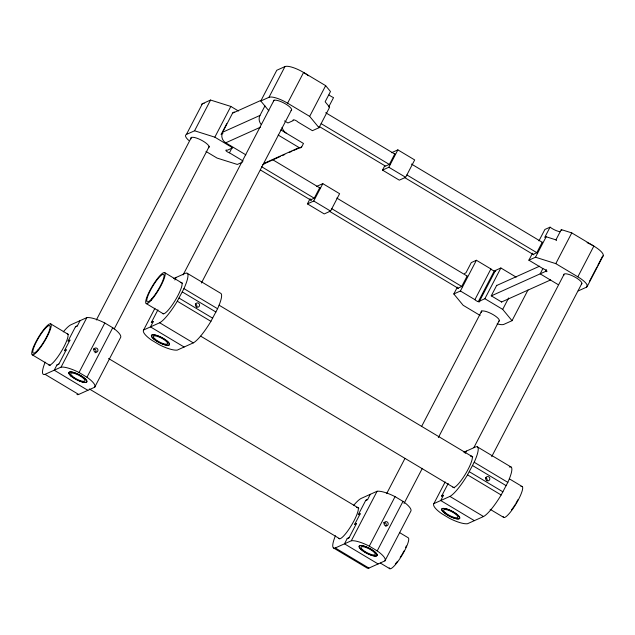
<?xml version="1.0" encoding="UTF-8"?>
<svg xmlns="http://www.w3.org/2000/svg" width="635" height="635" viewBox="0 0 635 635"><rect width="100%" height="100%" fill="white"/><g stroke="black" fill="none" stroke-linecap="round" stroke-linejoin="round"><path stroke-width="0.95" d="M187.206 273.28L220.837 293.394A29.035 5.898 -59.1 0 1 217.575 308.729L210.915 321.334A29.035 5.898 -59.1 0 1 193.294 342.884L177.26 350.099A20.272 5.556 27.5 0 1 159.29 344.71L151.368 339.971A20.272 5.556 27.5 0 1 143.637 329.978L159.663 322.77A29.035 5.898 -59.1 0 0 177.284 301.212L183.944 288.615A29.035 5.898 -59.1 0 0 185.436 273.264L173.625 278.574M509.31 467.019A29.035 5.898 -59.1 0 1 507.825 482.37L501.158 494.975A29.035 5.898 -59.1 0 1 483.537 516.525L467.511 523.732A20.272 5.556 27.5 0 1 449.54 518.35L441.611 513.612A20.272 5.556 27.5 0 1 433.88 503.618L449.913 496.411A29.035 5.898 -59.1 0 0 467.535 474.853L474.194 462.256A29.035 5.898 -59.1 0 0 475.678 446.905L463.875 452.215M284.543 120.936L287.941 122.968L293.299 120.563A2.834 0.778 27.5 0 1 294.545 119.999A2.834 0.778 27.5 0 1 297.91 122.015L312.404 130.683L319.008 127.714L329.636 107.236L325.144 101.775L330.486 91.519L325.66 85.661L303.594 72.461L287.599 103.188A16.185 4.437 27.5 0 0 268.962 97.314L260.794 100.989L268.867 110.792M80.089 320.651L77.287 326.025L75.422 326.866M45.172 362.14A29.035 5.898 -59.1 0 0 45.045 374.325L61.071 367.117L86.844 317.611A20.272 5.556 27.5 0 1 104.807 323.001L112.736 327.739A20.272 5.556 27.5 0 1 120.467 337.733L94.702 387.231L78.669 394.446A29.035 5.898 -59.1 0 1 76.954 394.47M188.841 140.486A16.185 4.437 27.5 0 1 186.404 134.453L202.398 103.727L210.566 100.052L230.83 106.434L238.474 111.006M186.404 134.453L194.572 130.778L210.566 100.052M96.345 319.992L191.468 137.263M61.071 367.117A20.272 5.556 27.5 0 1 79.042 372.499L104.807 323.001M94.702 387.231A20.272 5.556 27.5 0 0 86.971 377.246L112.736 327.739M114.197 328.986L209.32 146.256M194.572 130.778L214.836 137.168L230.83 106.434M221.226 134.271L226.719 123.722M245.848 154.853L225.719 142.811A7.803 7.334 65.8 0 1 222.631 132.231L232.569 113.149L261.025 100.346M243.126 161.004L229.433 152.813L232.172 147.55M260.794 100.989L276.789 70.263L284.956 66.588A16.185 4.437 27.5 0 1 308.419 75.748M143.637 329.978L154.94 308.269M157.94 309.816L151.281 322.62L153.146 321.778M268.962 97.314L284.956 66.588M261.215 124.476A7.803 7.334 65.8 0 1 259.977 115.435L264.946 105.894M174.823 279.995L176.157 277.439M183.078 274.923L274.082 100.1M201.382 283.035L291.481 109.966M319.008 127.714L309.666 116.388L325.66 85.661M293.703 150.487L301.704 146.883L303.482 143.47L280.781 129.889M328.636 107.029L333.534 97.631A8.001 2.191 27.5 0 1 329.017 94.964M316.46 186.492L322.802 183.642L339.614 193.699L330.565 211.082L324.231 213.931L307.419 203.875L310.126 198.66M319.778 187.619L314.285 198.168L310.436 199.898M307.419 203.875L313.753 201.017L322.802 183.642M391.541 152.725L397.875 149.868L414.687 159.933L405.646 177.308L399.304 180.157L382.492 170.101L384.754 165.759M394.851 153.845L389.366 164.394L385.516 166.124M382.492 170.101L388.834 167.251L397.875 149.868M480.123 315.452L463.153 305.292L453.811 293.965L457.367 287.147M467.193 275.947L461.701 286.496L457.851 288.226M453.811 293.965L460.415 290.997L476.409 260.271L490.903 268.946A2.834 0.778 27.5 0 0 493.308 270.581A2.834 0.778 27.5 0 0 495.586 271.089M370.34 494.292L367.538 499.666L365.673 500.507M516.16 277.13L500.872 267.986L484.878 298.712L479.52 301.125A2.834 0.778 27.5 0 1 478.274 301.681A2.834 0.778 27.5 0 1 474.909 299.672L490.903 268.946M335.415 535.781A29.035 5.898 -59.1 0 0 335.288 547.965L351.322 540.758L377.095 491.252A20.272 5.556 27.5 0 1 395.057 496.641L402.987 501.38A20.272 5.556 27.5 0 1 410.718 511.373L384.945 560.872L368.919 568.087A29.035 5.898 -59.1 0 1 367.205 568.103L333.573 547.989M478.274 301.681L494.268 270.954M479.52 301.125L495.514 270.399L500.872 267.986M386.651 493.609L404.94 458.47M421.862 425.966L481.774 310.88M496.753 285.266L491.26 295.815L501.65 302.038M351.322 540.758A20.272 5.556 27.5 0 1 369.292 546.14L395.057 496.641M497.157 323.842A16.185 4.437 27.5 0 0 503.857 324.366L512.024 320.691L502.706 309.38L508.651 297.966M384.945 560.872A20.272 5.556 27.5 0 0 377.214 550.886L402.987 501.38M491.26 295.894L545.505 271.439A2.834 0.778 27.5 0 0 546.751 270.883A2.834 0.778 27.5 0 0 543.385 268.867L528.884 260.199L532.543 253.174M538.94 240.879L544.886 229.465L550.061 227.163A8.001 2.191 27.5 0 0 560.245 231.704M404.043 503.476L422.339 468.336M438.34 437.586L499.166 320.746M542.266 242.173L536.781 252.722L532.932 254.452M550.061 227.163L544.719 237.419L546.171 236.776L555.942 239.855A8.001 2.191 27.5 0 1 556.45 240.617M528.884 260.199L535.488 257.223L546.171 236.776M512.024 320.691L528.018 289.965M555.942 239.855L561.284 229.592L571.778 232.902L593.844 246.102L577.85 276.828A16.185 4.437 27.5 0 1 586.415 287.226L578.247 290.901M542.885 268.581L540.147 273.852L557.975 284.52M545.505 271.439L546.417 269.684M535.488 257.223L555.784 263.628L571.778 232.902M433.88 503.618L445.183 481.909M448.191 483.457L441.531 496.26L443.397 495.419M465.209 453.382L466.407 451.08M473.837 447.659L563.928 274.59M491.688 456.652L581.787 283.583M586.415 287.226L587.327 285.472M589.613 281.083L596.924 267.041M597.837 265.279L602.409 256.5A16.185 4.437 27.5 0 0 587.113 242.649M587.256 286.369L603.25 255.643M476.409 260.271L471.273 262.604L465.931 272.859L464.495 273.518M222.631 132.231L259.977 115.435M221.115 134.279L222.909 133.469M225.719 142.811L260.406 127.214M242.276 162.227L237.323 164.457L217.035 158.059L206.002 151.455M263.565 163.592L299.133 147.59A2 1.881 65.8 0 0 301.704 146.883M265.247 163.29L280.36 156.488M282.138 155.686L284.805 154.488M289.258 152.487L291.925 151.289M86.844 317.611L70.81 324.826A29.035 5.898 -59.1 0 0 63.294 331.859M77.422 325.771L75.557 326.612L68.001 341.122L69.866 340.281M68.135 340.868L70.001 340.027L64.405 350.782L66.175 349.98M64.54 350.528L66.31 349.726L58.761 364.236L56.888 365.077M58.888 363.982L57.023 364.823L54.229 370.197L87.852 390.311M151.416 322.358L153.281 321.524L150.479 326.898L184.11 347.02M496.673 285.504L539.583 266.2M501.499 302.022L550.664 279.908M377.095 491.252L361.061 498.467A29.035 5.898 -59.1 0 0 353.544 505.5M367.673 499.412L365.8 500.253L358.251 514.763L360.116 513.921M358.386 514.509L360.251 513.667L354.655 524.423L356.425 523.621M354.782 524.161L356.56 523.367L349.004 537.877L347.139 538.718M349.139 537.623L347.274 538.456L344.472 543.838L378.103 563.951M441.658 495.998L443.532 495.165L440.73 500.539L474.353 520.652M325.707 112.744L395.327 154.4M411.456 164.052L542.219 242.268M287.599 103.188L309.666 116.388M555.784 263.628L577.85 276.828M321.143 123.65L389.914 164.79M406.9 174.95L537.654 253.174M388.834 167.251L405.646 177.308M319.048 126.373L385.278 165.989M404.805 177.673L533.86 254.881M278.17 135.041L299.133 147.59M272.986 159.893L320.611 188.389M336.772 198.056L466.892 275.9M214.836 137.168L232.672 147.836L227.314 150.241A2.834 0.778 27.5 0 0 226.068 150.805A2.834 0.778 27.5 0 0 229.433 152.813M484.878 298.712L502.706 309.38M261.62 166.727L314.349 198.271M331.359 208.447L462.328 286.798M313.753 201.017L330.565 211.082M260.382 169.958L311.412 200.485M329.271 211.169L458.533 288.504M460.415 290.997L474.909 299.672M477.456 446.921L511.08 467.035M164.6 272.606L182.475 283.297M219.083 305.197L472.734 456.946M509.341 478.838L522.105 486.481M183.944 288.615L217.575 308.729M474.194 462.256L507.825 482.37M182.316 291.917L215.948 312.039M472.567 465.558L506.19 485.672M179.054 298.085L212.685 318.198M469.305 471.718L502.928 491.839M177.284 301.212L210.915 321.334M467.535 474.853L501.158 494.975M146.256 303.586L163.274 313.769M200.731 336.177L454.382 487.926M490.133 509.318L503.753 517.461M159.663 322.77L193.294 342.884M449.913 496.411L483.537 516.525M50.649 323.858L68.524 334.558M108.537 358.489L358.783 508.198M399.645 532.646L408.154 537.734A18.01 3.659 -59.1 0 1 401.098 556.776A18.01 3.659 -59.1 0 1 389.255 567.793M79.042 372.499L86.971 377.246M369.292 546.14L377.214 550.886M32.306 354.846L50.181 365.538M89.329 388.961L339.582 538.678M380.444 563.118L389.803 568.722M45.045 374.325L78.669 394.446M335.288 547.965L368.919 568.087M406.305 545.933A16.01 3.254 -59.1 0 1 405.63 547.529M403.963 550.989A16.01 3.254 -59.1 0 1 402.368 553.879M401.947 554.601A16.01 3.254 -59.1 0 1 400.185 557.435M397.478 561.3A16.01 3.254 -59.1 0 1 395.311 563.936M520.93 486.608A18.01 3.659 -59.1 0 1 516.271 503.515A18.01 3.659 -59.1 0 1 503.206 516.533M517.914 499.729A16.01 3.254 -59.1 0 1 515.898 503.341M515.033 504.769A16.01 3.254 -59.1 0 1 514.136 506.174M513.691 506.857A16.01 3.254 -59.1 0 1 511.421 510.04M383.659 522.51A2.183 2.048 65.8 0 1 385.786 526.145M356.56 507.563A18.193 3.699 -59.1 0 1 352.457 523.605L350.623 526.661A18.193 3.699 -59.1 0 1 338.852 538.385M93.409 348.869A2.183 2.048 65.8 0 1 95.123 352.838M67.262 333.724A18.193 3.699 -59.1 0 1 62.206 349.972L60.373 353.02A18.193 3.699 -59.1 0 1 48.609 364.744M180.316 282.638A18.193 3.699 -59.1 0 1 180.562 289.862L179.364 292.632A18.193 3.699 -59.1 0 1 169.585 308.531A18.193 3.699 -59.1 0 1 162.616 313.468M195.31 303.982A2.183 2.072 69.2 0 1 196.659 307.173M470.567 456.279A18.193 3.699 -59.1 0 1 470.805 463.502L469.614 466.273A18.193 3.699 -59.1 0 1 459.835 482.171A18.193 3.699 -59.1 0 1 452.858 487.101M485.553 477.623A2.183 2.072 69.2 0 1 486.91 480.814M201.557 104.592A16.185 4.437 27.5 0 1 204.16 103.418M191.008 138.867A10.184 2.794 27.5 0 1 200.85 139.891A10.184 2.794 27.5 0 1 208.558 147.709M495.514 270.399A2.834 0.778 27.5 0 1 495.737 270.939M481.259 312.507A10.184 2.794 27.5 0 1 491.101 313.531A10.184 2.794 27.5 0 1 498.808 321.35M264.351 163.687A2 1.881 65.8 0 1 262.747 164.663M232.569 113.149A2 1.881 65.8 0 1 234.672 112.244M286.671 133.413A10.001 9.406 65.8 0 1 282.027 127.357M563.817 275.368A10.184 2.794 27.5 0 1 573.659 276.392A10.184 2.794 27.5 0 1 581.374 284.21M561.284 229.592A8.001 2.191 27.5 0 1 561.792 230.362M273.566 101.735A10.184 2.794 27.5 0 1 283.408 102.751A10.184 2.794 27.5 0 1 291.124 110.569M37.814 350.06A16.01 3.254 -59.1 0 0 50.125 326.406A16.01 3.254 -59.1 0 0 36.497 341.59A16.01 3.254 -59.1 0 0 37.814 350.06M37.354 351.401A18.01 3.659 -59.1 0 0 51.205 324.787A18.01 3.659 -59.1 0 0 35.877 341.876A18.01 3.659 -59.1 0 0 37.354 351.401M361.236 549.513A10.001 2.738 27.5 0 0 376.539 555.847A10.001 2.738 27.5 0 0 366.625 547.092A10.001 2.738 27.5 0 0 361.236 549.513M362.617 549.775A8.001 2.191 27.5 0 0 374.856 554.839A8.001 2.191 27.5 0 0 366.927 547.83A8.001 2.191 27.5 0 0 362.617 549.775M443.849 512.35A10.001 2.738 27.5 0 0 459.161 518.684A10.001 2.738 27.5 0 0 449.247 509.929A10.001 2.738 27.5 0 0 443.849 512.35M443.675 512.35A10.184 2.794 27.5 0 0 459.256 518.795A10.184 2.794 27.5 0 0 449.159 509.881A10.184 2.794 27.5 0 0 443.675 512.35M445.23 512.612A8.001 2.191 27.5 0 0 457.478 517.676A8.001 2.191 27.5 0 0 449.548 510.667A8.001 2.191 27.5 0 0 445.23 512.612M70.929 375.896A10.001 2.738 27.5 0 0 86.233 382.23A10.001 2.738 27.5 0 0 76.319 373.475A10.001 2.738 27.5 0 0 70.929 375.896M70.866 375.849A10.184 2.794 27.5 0 0 86.447 382.294A10.184 2.794 27.5 0 0 76.351 373.38A10.184 2.794 27.5 0 0 70.866 375.849M72.311 376.158A8.001 2.191 27.5 0 0 84.558 381.222A8.001 2.191 27.5 0 0 76.621 374.221A8.001 2.191 27.5 0 0 72.311 376.158M153.551 338.733A10.001 2.738 27.5 0 0 168.854 345.067A10.001 2.738 27.5 0 0 158.94 336.312A10.001 2.738 27.5 0 0 153.551 338.733M154.924 338.995A8.001 2.191 27.5 0 0 167.172 344.059A8.001 2.191 27.5 0 0 159.242 337.058A8.001 2.191 27.5 0 0 154.924 338.995M151.757 298.799A16.01 3.254 -59.1 0 0 164.076 275.145A16.01 3.254 -59.1 0 0 150.447 290.338A16.01 3.254 -59.1 0 0 151.757 298.799M151.305 300.141A18.01 3.659 -59.1 0 0 165.156 273.534A18.01 3.659 -59.1 0 0 149.828 290.616A18.01 3.659 -59.1 0 0 151.305 300.141M384.119 523.184A2.183 2.048 65.8 0 0 386.747 525.851A2.183 2.048 65.8 0 0 387.548 522.248A2.183 2.048 65.8 0 0 384.119 523.184M361.109 549.489A10.184 2.794 27.5 0 0 376.69 555.935A10.184 2.794 27.5 0 0 366.601 547.021A10.184 2.794 27.5 0 0 361.109 549.489M93.869 349.544A2.183 2.048 65.8 0 0 96.504 352.211A2.183 2.048 65.8 0 0 97.298 348.607A2.183 2.048 65.8 0 0 93.869 349.544M153.424 338.709A10.184 2.794 27.5 0 0 169.005 345.154A10.184 2.794 27.5 0 0 158.909 336.24A10.184 2.794 27.5 0 0 153.424 338.709M195.469 304.483A2.183 2.072 69.2 0 0 198.096 307.157A2.183 2.072 69.2 0 0 198.93 303.538A2.183 2.072 69.2 0 0 195.469 304.483M485.719 478.123A2.183 2.072 69.2 0 0 488.347 480.798A2.183 2.072 69.2 0 0 489.18 477.179A2.183 2.072 69.2 0 0 485.719 478.123"/></g></svg>
